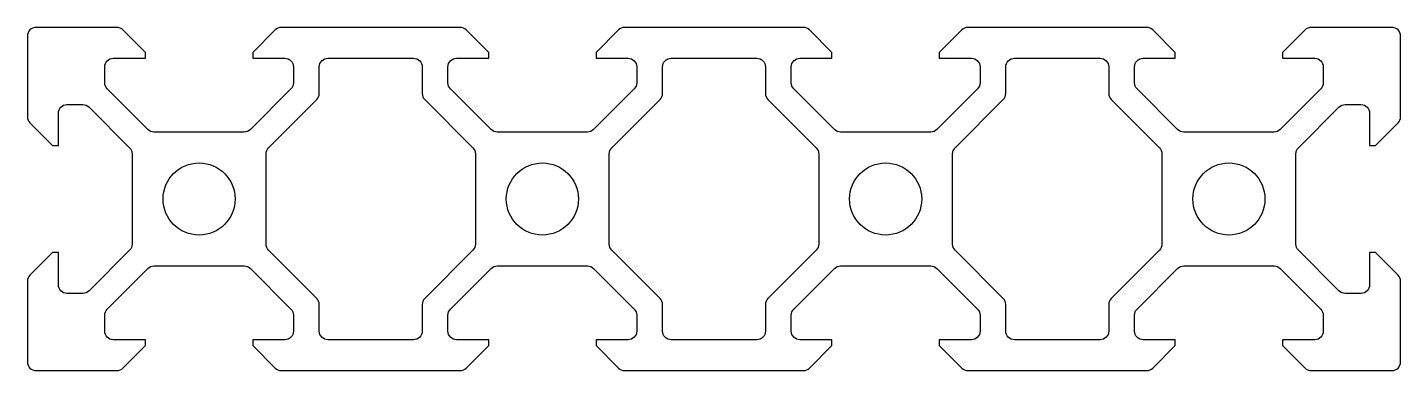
# Model space of a CAD drawing. Header units: millimetres. Extents: x 0 to 80, y -20 to 0.
import ezdxf

# ---------------------------------------------------------------- set-up
doc = ezdxf.new("R2010")
doc.units = ezdxf.units.MM
doc.layers.get('0').update_dxf_attribs({"linetype": 'CONTINUOUS'})

msp = doc.modelspace()

# ---------------------------------------------------------------- linework, layer by layer
for points in [[(12.632, -6.1), (7.368, -6.1, -0.198912), (7.014, -5.954), (4.646, -3.586, -0.198912), (4.5, -3.232), (4.5, -2.3, -0.414214), (5, -1.8), (6.875, -1.8), (6.875, -1.455), (5.566, -0.146, 0.198912), (5.213, 0), (0.5, 0, 0.414214), (0, -0.5), (0, -5.213, 0.198912), (0.146, -5.566), (1.455, -6.875), (1.8, -6.875), (1.8, -5, -0.414214), (2.3, -4.5), (3.232, -4.5, -0.198912), (3.586, -4.646), (5.954, -7.014, -0.198912), (6.1, -7.368), (6.1, -12.632, -0.198912), (5.954, -12.986), (3.586, -15.354, -0.198912), (3.232, -15.5), (2.3, -15.5, -0.414214), (1.8, -15), (1.8, -13.125), (1.455, -13.125), (0.146, -14.434, 0.198912), (0, -14.787), (0, -19.5, 0.414214), (0.5, -20), (5.213, -20, 0.198912), (5.566, -19.854), (6.875, -18.545), (6.875, -18.2), (5, -18.2, -0.414214), (4.5, -17.7), (4.5, -16.768, -0.198912), (4.646, -16.414), (7.014, -14.046, -0.198912), (7.368, -13.9), (12.632, -13.9, -0.198912), (12.986, -14.046), (15.354, -16.414, -0.198912), (15.5, -16.768), (15.5, -17.7, -0.414214), (15, -18.2), (13.125, -18.2), (13.125, -18.545), (14.434, -19.854, 0.198912), (14.787, -20), (25.213, -20, 0.198912), (25.566, -19.854), (26.875, -18.545), (26.875, -18.2), (25, -18.2, -0.414214), (24.5, -17.7), (24.5, -16.768, -0.198912), (24.646, -16.414), (27.014, -14.046, -0.198912), (27.368, -13.9), (32.632, -13.9, -0.198912), (32.986, -14.046), (35.354, -16.414, -0.198912), (35.5, -16.768), (35.5, -17.7, -0.414214), (35, -18.2), (33.125, -18.2), (33.125, -18.545), (34.434, -19.854, 0.198912), (34.787, -20), (45.213, -20, 0.198912), (45.566, -19.854), (46.875, -18.545), (46.875, -18.2), (45, -18.2, -0.414214), (44.5, -17.7), (44.5, -16.768, -0.198912), (44.646, -16.414), (47.014, -14.046, -0.198912), (47.368, -13.9), (52.632, -13.9, -0.198912), (52.986, -14.046), (55.354, -16.414, -0.198912), (55.5, -16.768), (55.5, -17.7, -0.414214), (55, -18.2), (53.125, -18.2), (53.125, -18.545), (54.434, -19.854, 0.198912), (54.787, -20), (65.213, -20, 0.198912), (65.566, -19.854), (66.875, -18.545), (66.875, -18.2), (65, -18.2, -0.414214), (64.5, -17.7), (64.5, -16.768, -0.198912), (64.646, -16.414), (67.014, -14.046, -0.198912), (67.368, -13.9), (72.632, -13.9, -0.198912), (72.986, -14.046), (75.354, -16.414, -0.198912), (75.5, -16.768), (75.5, -17.7, -0.414214), (75, -18.2), (73.125, -18.2), (73.125, -18.545), (74.434, -19.854, 0.198912), (74.787, -20), (79.5, -20, 0.414214), (80, -19.5), (80, -14.787, 0.198912), (79.854, -14.434), (78.545, -13.125), (78.2, -13.125), (78.2, -15, -0.414214), (77.7, -15.5), (76.768, -15.5, -0.198912), (76.414, -15.354), (74.046, -12.986, -0.198912), (73.9, -12.632), (73.9, -7.368, -0.198912), (74.046, -7.014), (76.414, -4.646, -0.198912), (76.768, -4.5), (77.7, -4.5, -0.414214), (78.2, -5), (78.2, -6.875), (78.545, -6.875), (79.854, -5.566, 0.198912), (80, -5.213), (80, -0.5, 0.414214), (79.5, 0), (74.787, 0, 0.198912), (74.434, -0.146), (73.125, -1.455), (73.125, -1.8), (75, -1.8, -0.414214), (75.5, -2.3), (75.5, -3.232, -0.198912), (75.354, -3.586), (72.986, -5.954, -0.198912), (72.632, -6.1), (67.368, -6.1, -0.198912), (67.014, -5.954), (64.646, -3.586, -0.198912), (64.5, -3.232), (64.5, -2.3, -0.414214), (65, -1.8), (66.875, -1.8), (66.875, -1.455), (65.566, -0.146, 0.198912), (65.213, 0), (54.787, 0, 0.198912), (54.434, -0.146), (53.125, -1.455), (53.125, -1.8), (55, -1.8, -0.414214), (55.5, -2.3), (55.5, -3.232, -0.198912), (55.354, -3.586), (52.986, -5.954, -0.198912), (52.632, -6.1), (47.368, -6.1, -0.198912), (47.014, -5.954), (44.646, -3.586, -0.198912), (44.5, -3.232), (44.5, -2.3, -0.414214), (45, -1.8), (46.875, -1.8), (46.875, -1.455), (45.566, -0.146, 0.198912), (45.213, 0), (34.787, 0, 0.198912), (34.434, -0.146), (33.125, -1.455), (33.125, -1.8), (35, -1.8, -0.414214), (35.5, -2.3), (35.5, -3.232, -0.198912), (35.354, -3.586), (32.986, -5.954, -0.198912), (32.632, -6.1), (27.368, -6.1, -0.198912), (27.014, -5.954), (24.646, -3.586, -0.198912), (24.5, -3.232), (24.5, -2.3, -0.414214), (25, -1.8), (26.875, -1.8), (26.875, -1.455), (25.566, -0.146, 0.198912), (25.213, 0), (14.787, 0, 0.198912), (14.434, -0.146), (13.125, -1.455), (13.125, -1.8), (15, -1.8, -0.414214), (15.5, -2.3), (15.5, -3.232, -0.198912), (15.354, -3.586), (12.986, -5.954, -0.198912)], [(12.632, -6.1), (7.368, -6.1, -0.198912), (7.014, -5.954), (4.646, -3.586, -0.198912), (4.5, -3.232), (4.5, -2.3, -0.414214), (5, -1.8), (6.875, -1.8), (6.875, -1.455), (5.566, -0.146, 0.198912), (5.213, 0), (0.5, 0, 0.414214), (0, -0.5), (0, -5.213, 0.198912), (0.146, -5.566), (1.455, -6.875), (1.8, -6.875), (1.8, -5, -0.414214), (2.3, -4.5), (3.232, -4.5, -0.198912), (3.586, -4.646), (5.954, -7.014, -0.198912), (6.1, -7.368), (6.1, -12.632, -0.198912), (5.954, -12.986), (3.586, -15.354, -0.198912), (3.232, -15.5), (2.3, -15.5, -0.414214), (1.8, -15), (1.8, -13.125), (1.455, -13.125), (0.146, -14.434, 0.198912), (0, -14.787), (0, -19.5, 0.414214), (0.5, -20), (5.213, -20, 0.198912), (5.566, -19.854), (6.875, -18.545), (6.875, -18.2), (5, -18.2, -0.414214), (4.5, -17.7), (4.5, -16.768, -0.198912), (4.646, -16.414), (7.014, -14.046, -0.198912), (7.368, -13.9), (12.632, -13.9, -0.198912), (12.986, -14.046), (15.354, -16.414, -0.198912), (15.5, -16.768), (15.5, -17.7, -0.414214), (15, -18.2), (13.125, -18.2), (13.125, -18.545), (14.434, -19.854, 0.198912), (14.787, -20), (25.213, -20, 0.198912), (25.566, -19.854), (26.875, -18.545), (26.875, -18.2), (25, -18.2, -0.414214), (24.5, -17.7), (24.5, -16.768, -0.198912), (24.646, -16.414), (27.014, -14.046, -0.198912), (27.368, -13.9), (32.632, -13.9, -0.198912), (32.986, -14.046), (35.354, -16.414, -0.198912), (35.5, -16.768), (35.5, -17.7, -0.414214), (35, -18.2), (33.125, -18.2), (33.125, -18.545), (34.434, -19.854, 0.198912), (34.787, -20), (45.213, -20, 0.198912), (45.566, -19.854), (46.875, -18.545), (46.875, -18.2), (45, -18.2, -0.414214), (44.5, -17.7), (44.5, -16.768, -0.198912), (44.646, -16.414), (47.014, -14.046, -0.198912), (47.368, -13.9), (52.632, -13.9, -0.198912), (52.986, -14.046), (55.354, -16.414, -0.198912), (55.5, -16.768), (55.5, -17.7, -0.414214), (55, -18.2), (53.125, -18.2), (53.125, -18.545), (54.434, -19.854, 0.198912), (54.787, -20), (65.213, -20, 0.198912), (65.566, -19.854), (66.875, -18.545), (66.875, -18.2), (65, -18.2, -0.414214), (64.5, -17.7), (64.5, -16.768, -0.198912), (64.646, -16.414), (67.014, -14.046, -0.198912), (67.368, -13.9), (72.632, -13.9, -0.198912), (72.986, -14.046), (75.354, -16.414, -0.198912), (75.5, -16.768), (75.5, -17.7, -0.414214), (75, -18.2), (73.125, -18.2), (73.125, -18.545), (74.434, -19.854, 0.198912), (74.787, -20), (79.5, -20, 0.414214), (80, -19.5), (80, -14.787, 0.198912), (79.854, -14.434), (78.545, -13.125), (78.2, -13.125), (78.2, -15, -0.414214), (77.7, -15.5), (76.768, -15.5, -0.198912), (76.414, -15.354), (74.046, -12.986, -0.198912), (73.9, -12.632), (73.9, -7.368, -0.198912), (74.046, -7.014), (76.414, -4.646, -0.198912), (76.768, -4.5), (77.7, -4.5, -0.414214), (78.2, -5), (78.2, -6.875), (78.545, -6.875), (79.854, -5.566, 0.198912), (80, -5.213), (80, -0.5, 0.414214), (79.5, 0), (74.787, 0, 0.198912), (74.434, -0.146), (73.125, -1.455), (73.125, -1.8), (75, -1.8, -0.414214), (75.5, -2.3), (75.5, -3.232, -0.198912), (75.354, -3.586), (72.986, -5.954, -0.198912), (72.632, -6.1), (67.368, -6.1, -0.198912), (67.014, -5.954), (64.646, -3.586, -0.198912), (64.5, -3.232), (64.5, -2.3, -0.414214), (65, -1.8), (66.875, -1.8), (66.875, -1.455), (65.566, -0.146, 0.198912), (65.213, 0), (54.787, 0, 0.198912), (54.434, -0.146), (53.125, -1.455), (53.125, -1.8), (55, -1.8, -0.414214), (55.5, -2.3), (55.5, -3.232, -0.198912), (55.354, -3.586), (52.986, -5.954, -0.198912), (52.632, -6.1), (47.368, -6.1, -0.198912), (47.014, -5.954), (44.646, -3.586, -0.198912), (44.5, -3.232), (44.5, -2.3, -0.414214), (45, -1.8), (46.875, -1.8), (46.875, -1.455), (45.566, -0.146, 0.198912), (45.213, 0), (34.787, 0, 0.198912), (34.434, -0.146), (33.125, -1.455), (33.125, -1.8), (35, -1.8, -0.414214), (35.5, -2.3), (35.5, -3.232, -0.198912), (35.354, -3.586), (32.986, -5.954, -0.198912), (32.632, -6.1), (27.368, -6.1, -0.198912), (27.014, -5.954), (24.646, -3.586, -0.198912), (24.5, -3.232), (24.5, -2.3, -0.414214), (25, -1.8), (26.875, -1.8), (26.875, -1.455), (25.566, -0.146, 0.198912), (25.213, 0), (14.787, 0, 0.198912), (14.434, -0.146), (13.125, -1.455), (13.125, -1.8), (15, -1.8, -0.414214), (15.5, -2.3), (15.5, -3.232, -0.198912), (15.354, -3.586), (12.986, -5.954, -0.198912)], [(17, -3.854), (17, -2.3, -0.414214), (17.5, -1.8), (22.5, -1.8, -0.414214), (23, -2.3), (23, -3.854, 0.198912), (23.146, -4.207), (25.954, -7.014, -0.198912), (26.1, -7.368), (26.1, -12.632, -0.198912), (25.954, -12.986), (23.146, -15.793, 0.198912), (23, -16.146), (23, -17.7, -0.414214), (22.5, -18.2), (17.5, -18.2, -0.414214), (17, -17.7), (17, -16.146, 0.198912), (16.854, -15.793), (14.046, -12.986, -0.198912), (13.9, -12.632), (13.9, -7.368, -0.198912), (14.046, -7.014), (16.854, -4.207, 0.198912)], [(17, -3.854), (17, -2.3, -0.414214), (17.5, -1.8), (22.5, -1.8, -0.414214), (23, -2.3), (23, -3.854, 0.198912), (23.146, -4.207), (25.954, -7.014, -0.198912), (26.1, -7.368), (26.1, -12.632, -0.198912), (25.954, -12.986), (23.146, -15.793, 0.198912), (23, -16.146), (23, -17.7, -0.414214), (22.5, -18.2), (17.5, -18.2, -0.414214), (17, -17.7), (17, -16.146, 0.198912), (16.854, -15.793), (14.046, -12.986, -0.198912), (13.9, -12.632), (13.9, -7.368, -0.198912), (14.046, -7.014), (16.854, -4.207, 0.198912)], [(37, -3.854), (37, -2.3, -0.414214), (37.5, -1.8), (42.5, -1.8, -0.414214), (43, -2.3), (43, -3.854, 0.198912), (43.146, -4.207), (45.954, -7.014, -0.198912), (46.1, -7.368), (46.1, -12.632, -0.198912), (45.954, -12.986), (43.146, -15.793, 0.198912), (43, -16.146), (43, -17.7, -0.414214), (42.5, -18.2), (37.5, -18.2, -0.414214), (37, -17.7), (37, -16.146, 0.198912), (36.854, -15.793), (34.046, -12.986, -0.198912), (33.9, -12.632), (33.9, -7.368, -0.198912), (34.046, -7.014), (36.854, -4.207, 0.198912)], [(37, -3.854), (37, -2.3, -0.414214), (37.5, -1.8), (42.5, -1.8, -0.414214), (43, -2.3), (43, -3.854, 0.198912), (43.146, -4.207), (45.954, -7.014, -0.198912), (46.1, -7.368), (46.1, -12.632, -0.198912), (45.954, -12.986), (43.146, -15.793, 0.198912), (43, -16.146), (43, -17.7, -0.414214), (42.5, -18.2), (37.5, -18.2, -0.414214), (37, -17.7), (37, -16.146, 0.198912), (36.854, -15.793), (34.046, -12.986, -0.198912), (33.9, -12.632), (33.9, -7.368, -0.198912), (34.046, -7.014), (36.854, -4.207, 0.198912)], [(57, -3.854), (57, -2.3, -0.414214), (57.5, -1.8), (62.5, -1.8, -0.414214), (63, -2.3), (63, -3.854, 0.198912), (63.146, -4.207), (65.954, -7.014, -0.198912), (66.1, -7.368), (66.1, -12.632, -0.198912), (65.954, -12.986), (63.146, -15.793, 0.198912), (63, -16.146), (63, -17.7, -0.414214), (62.5, -18.2), (57.5, -18.2, -0.414214), (57, -17.7), (57, -16.146, 0.198912), (56.854, -15.793), (54.046, -12.986, -0.198912), (53.9, -12.632), (53.9, -7.368, -0.198912), (54.046, -7.014), (56.854, -4.207, 0.198912)], [(57, -3.854), (57, -2.3, -0.414214), (57.5, -1.8), (62.5, -1.8, -0.414214), (63, -2.3), (63, -3.854, 0.198912), (63.146, -4.207), (65.954, -7.014, -0.198912), (66.1, -7.368), (66.1, -12.632, -0.198912), (65.954, -12.986), (63.146, -15.793, 0.198912), (63, -16.146), (63, -17.7, -0.414214), (62.5, -18.2), (57.5, -18.2, -0.414214), (57, -17.7), (57, -16.146, 0.198912), (56.854, -15.793), (54.046, -12.986, -0.198912), (53.9, -12.632), (53.9, -7.368, -0.198912), (54.046, -7.014), (56.854, -4.207, 0.198912)]]:
    msp.add_lwpolyline(points, format="xyb", close=True)
for centre in [(10, -10), (10, -10), (30, -10), (30, -10), (50, -10), (50, -10), (70, -10), (70, -10)]:
    msp.add_circle(centre, 2.1)

doc.saveas('drawing.dxf')
